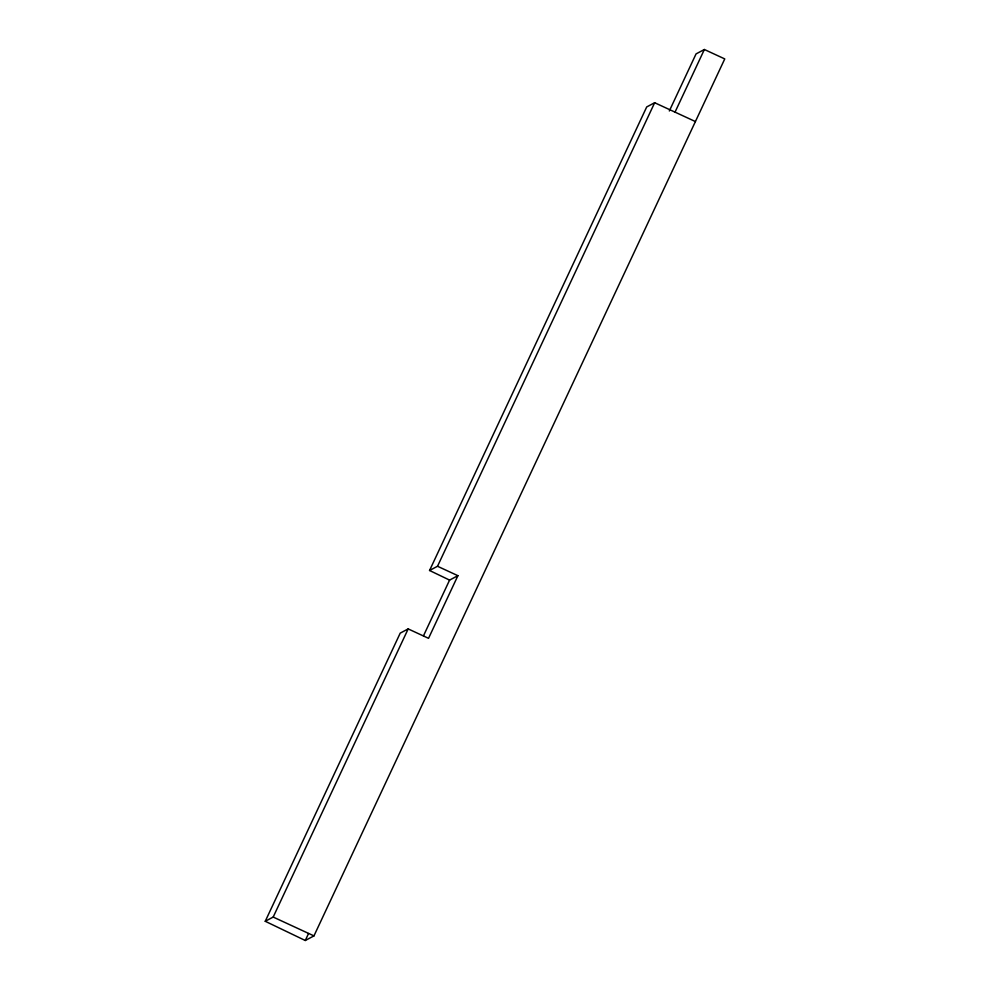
<?xml version="1.0" encoding="UTF-8"?>
<svg xmlns="http://www.w3.org/2000/svg" width="990" height="990" viewBox="0 0 990 990"><rect width="100%" height="100%" fill="white"/><g stroke="black" fill="none" stroke-linecap="round" stroke-linejoin="round"><path stroke-width="1.49" d="M669.327 110.979L696.057 53.906L704.373 49.5L724.754 58.917L313.954 935.896L305.267 940.5L265.246 921.282L400.22 633.13L408.177 628.91L428.546 638.327L457.9 575.685L437.518 566.268L429.561 570.488L449.584 580.103L457.9 575.685M429.561 570.488L646.705 106.945L654.662 102.725L695.413 121.56M265.246 921.282L273.19 917.062L408.177 628.91M437.518 566.268L654.662 102.725M423.497 635.778L449.584 580.103M675.032 112.142L704.373 49.5M305.267 940.5L308.546 933.508M273.19 917.062L313.954 935.896"/></g></svg>
